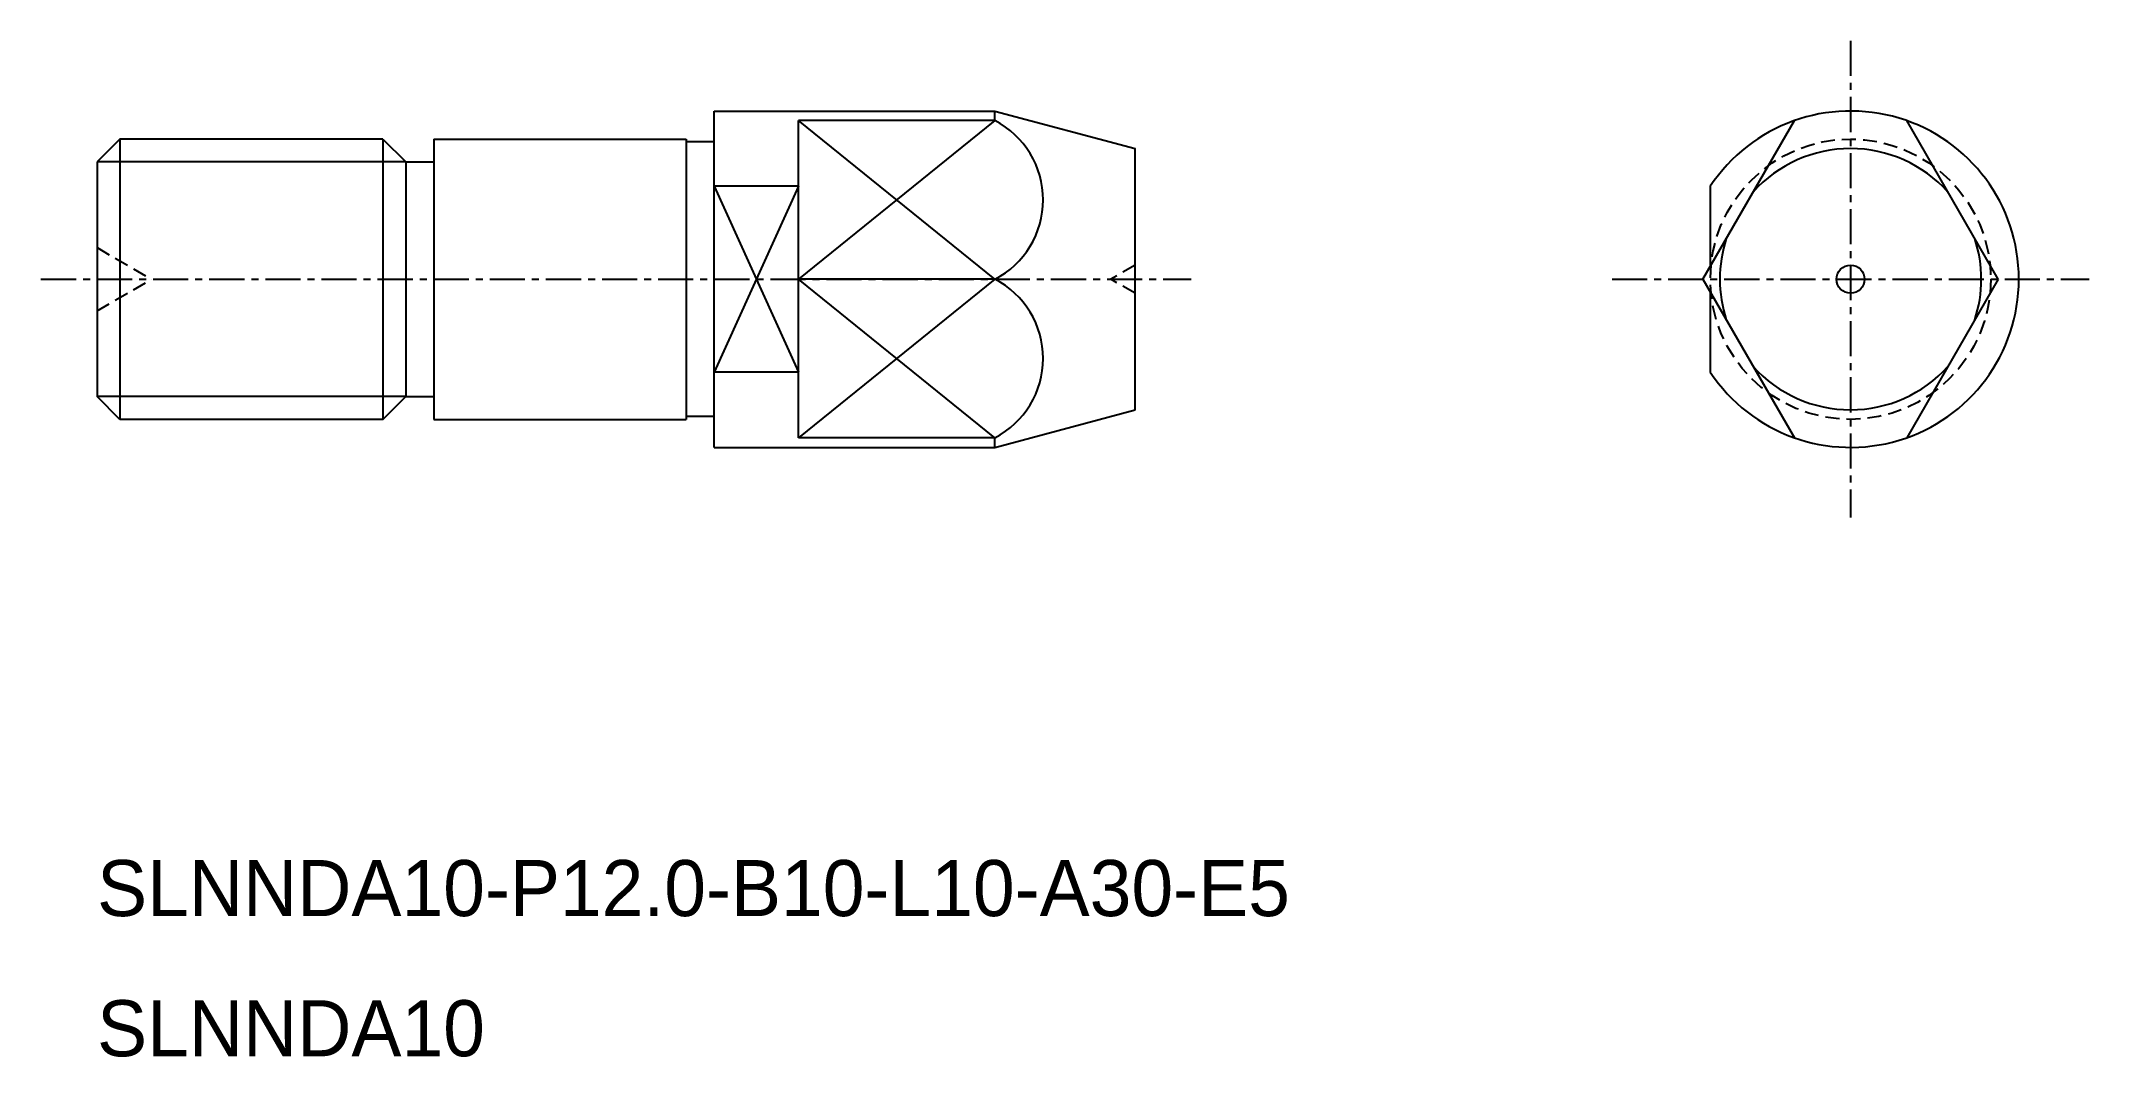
# Model space of a CAD drawing. Extents: x -1913.4 to -1840.4, y -677.4 to -641.2.
import ezdxf

# ---------------------------------------------------------------- set-up
doc = ezdxf.new("R2010")
doc.units = 0
doc.linetypes.add('CENTER', pattern=[2, 1.25, -0.25, 0.25, -0.25])
doc.linetypes.add('DASHED', pattern=[0.75, 0.5, -0.25])
doc.layers.get('0').update_dxf_attribs({"linetype": 'CONTINUOUS'})
doc.layers.add('CENTER', color=1, linetype='CENTER')

msp = doc.modelspace()

# ---------------------------------------------------------------- linework, layer by layer
at = {"color": 7, "linetype": 'CONTINUOUS'}
for p, q in [((-1889.418, -643.66), (-1879.418, -643.66)), ((-1889.418, -655.66), (-1889.418, -643.66)), ((-1879.418, -643.66), (-1874.418, -645)), ((-1879.418, -644.003), (-1879.418, -643.66)), ((-1886.418, -655.317), (-1886.418, -644.003)), ((-1879.418, -644.003), (-1886.418, -644.003)), ((-1910.606, -644.66), (-1911.418, -645.472)), ((-1901.23, -644.66), (-1910.606, -644.66)), ((-1910.601, -644.66), (-1910.601, -654.66)), ((-1901.234, -644.66), (-1901.234, -654.66)), ((-1901.23, -644.66), (-1900.418, -645.472)), ((-1899.418, -644.66), (-1890.418, -644.66)), ((-1899.418, -644.66), (-1899.418, -654.66)), ((-1890.418, -644.66), (-1890.418, -654.66)), ((-1889.418, -644.76), (-1890.418, -644.76)), ((-1874.418, -654.32), (-1874.418, -645)), ((-1911.418, -645.472), (-1911.418, -653.848)), ((-1900.418, -645.472), (-1900.418, -653.848)), ((-1900.417, -645.472), (-1899.418, -645.472)), ((-1879.418, -649.66), (-1886.418, -649.66)), ((-1910.606, -654.66), (-1911.418, -653.848)), ((-1901.23, -654.66), (-1900.418, -653.848)), ((-1900.418, -653.848), (-1899.418, -653.848)), ((-1901.23, -654.66), (-1910.606, -654.66)), ((-1899.418, -654.66), (-1890.418, -654.66)), ((-1889.418, -654.56), (-1890.418, -654.56)), ((-1879.418, -655.66), (-1874.418, -654.32)), ((-1879.418, -655.317), (-1886.418, -655.317)), ((-1879.418, -655.66), (-1879.418, -655.317)), ((-1889.418, -655.66), (-1879.418, -655.66))]:
    msp.add_line(p, q, dxfattribs=at)
at = {"color": 3, "linetype": 'CONTINUOUS'}
for p, q in [((-1879.418, -644.003), (-1886.418, -649.66)), ((-1879.418, -649.66), (-1886.418, -644.003)), ((-1900.417, -645.472), (-1911.418, -645.472)), ((-1886.418, -646.343), (-1889.418, -652.976)), ((-1889.418, -646.343), (-1886.418, -652.976)), ((-1879.418, -649.66), (-1886.418, -655.317)), ((-1879.418, -655.317), (-1886.418, -649.66)), ((-1900.418, -653.848), (-1911.418, -653.848))]:
    msp.add_line(p, q, dxfattribs=at)
for p, q in [((-1886.418, -646.343), (-1889.418, -646.343)), ((-1853.918, -646.343), (-1853.918, -649.199)), ((-1853.918, -650.121), (-1853.918, -652.976)), ((-1886.418, -652.976), (-1889.418, -652.976))]:
    msp.add_line(p, q)
at = {"color": 3, "linetype": 'DASHED'}
for p, q in [((-1911.418, -648.535), (-1909.469, -649.66)), ((-1911.418, -650.785), (-1909.469, -649.66)), ((-1874.418, -649.16), (-1875.284, -649.66)), ((-1874.418, -650.16), (-1875.284, -649.66))]:
    msp.add_line(p, q, dxfattribs=at)
msp.add_circle((-1848.918, -649.66), 5, dxfattribs=at)
for centre in [(-1880.883, -646.831), (-1880.883, -652.488)]:
    msp.add_arc(centre, 3.186, 297.39011, 62.60989)
at = {"layer": 'CENTER', "color": 1, "linetype": 'CENTER'}
for p, q in [((-1848.918, -641.16), (-1848.918, -658.16)), ((-1913.418, -649.66), (-1872.418, -649.66)), ((-1857.418, -649.66), (-1840.418, -649.66))]:
    msp.add_line(p, q, dxfattribs=at)
at = {"layer": 'CENTER', "color": 7, "linetype": 'CONTINUOUS'}
for p, q in [((-1854.184, -649.66), (-1850.918, -644.003)), ((-1843.652, -649.66), (-1846.918, -644.003)), ((-1854.184, -649.66), (-1850.918, -655.317)), ((-1843.652, -649.66), (-1846.918, -655.317))]:
    msp.add_line(p, q, dxfattribs=at)
msp.add_circle((-1848.918, -649.66), 0.5, dxfattribs=at)
for radius, start, end in [(6, 213.55731, 146.44269), (4.66, 41.87747, 138.12253), (4.66, 161.87747, 198.12253), (4.66, 341.87747, 18.12253), (4.66, 221.87747, 318.12253)]:
    msp.add_arc((-1848.918, -649.66), radius, start, end, dxfattribs=at)

# ---------------------------------------------------------------- texts
at = {"color": 7, "linetype": 'CONTINUOUS'}
for s, p in [('SLNNDA10-P12.0-B10-L10-A30-E5', (-1911.418, -672.381)), ('SLNNDA10', (-1911.418, -677.381))]:
    msp.add_text(s, height=2, dxfattribs=at).set_placement(p)

doc.saveas('drawing.dxf')
